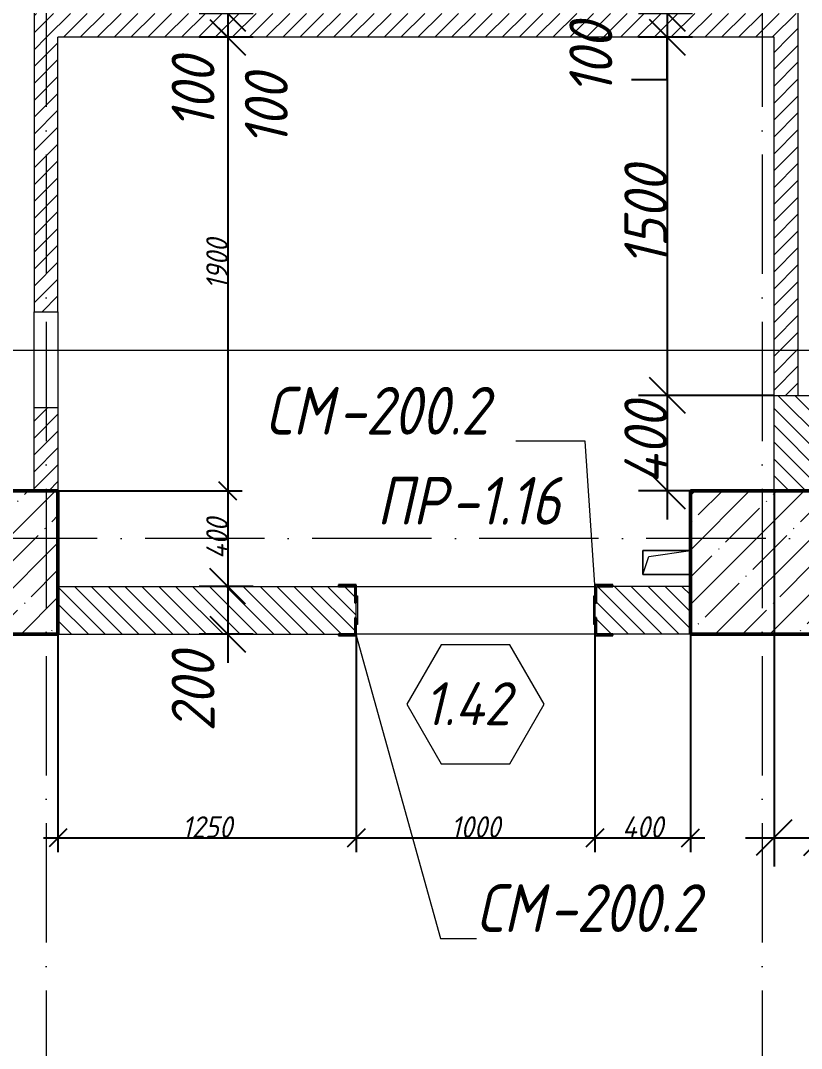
# Model space of a CAD drawing. Header units: millimetres. Extents: x -401725 to 250493, y 305116 to 802890.
# Drawn here: x -139157 to -135886, y 610162 to 614468 of the extents above; entities that cross this region are included whole.
import ezdxf

# ---------------------------------------------------------------- set-up
doc = ezdxf.new("R2010")
doc.units = ezdxf.units.MM
doc.linetypes.add('50_200_ШТРИХ_1Т_ш5_п1_п1_', pattern=[700, 500, -100, 0, -100])
for name, color, linetype, lineweight in [('A-____-____-DIMS', 7, 'Continuous', 9), ('A-DOOR-____-IDEN', 7, 'Continuous', 9), ('A-FLOR-____-OTLN', 7, 'Continuous', 9), ('A-GENM-____-IDEN', 7, 'Continuous', 9), ('A-GENM-____-MCUT', 7, 'Continuous', 25), ('A-GENM-____-OTLN', 7, 'Continuous', 9), ('A-GENM-____-OTLN-1', 7, 'Continuous', 25), ('A-WALL-FNSH-MCUT-1', 7, 'Continuous', 9), ('S-COLS-____-MCUT', 7, 'Continuous', 50), ('S-COLS-____-OTLN', 7, 'Continuous', 9), ('S-GRID-____-OTLN-1', 7, '50_200_ШТРИХ_1Т_ш5_п1_п1_', 9)]:
    doc.layers.add(name, color=color, linetype=linetype, lineweight=lineweight)
for name, color, linetype, lineweight, true_color in [('A-WALL-____-MCUT-4', 7, 'Continuous', 13, 0x000000), ('A-WALL-____-PATT-3', 9, 'Continuous', 9, 0x808080), ('A-WALL-____-PATT-4', 9, 'Continuous', 9, 0x808080), ('G-____-____-SYMB-2', 7, 'Continuous', 9, 0x000000), ('I-WALL-____-OTLN-1', 7, 'Continuous', 9, 0x000000), ('I-WALL-____-OTLN-2', 7, 'Continuous', 9, 0x000000)]:
    doc.layers.add(name, color=color, linetype=linetype, lineweight=lineweight, true_color=true_color)
doc.styles.add('ISOCPEUR_I_10', font='isocpeui.ttf', dxfattribs={"width": 0.9, "height": 180})
doc.styles.add('ISOCPEUR_I_14', font='isocpeui.ttf', dxfattribs={"width": 0.9, "height": 180})
doc.styles.add('ISOCPEUR_I_2', font='isocpeui.ttf', dxfattribs={"width": 0.85, "height": 2.3})
doc.styles.add('ISOCPEUR_I_7', font='isocpeui.ttf', dxfattribs={"width": 0.9, "height": 90})
doc.dimstyles.new('ISO-1_8_0_9К_СРЕДНИЙ_Кладочные_2', dxfattribs={"dimscale": 304.8, "dimtxt": 89.638306, "dimasz": 0.246063, "dimexe": 0.19685, "dimexo": 0, "dimgap": 0, "dimtad": 1, "dimdec": 3, "dimrnd": 0.001, "dimdsep": 46, "dimtxsty": 'ISOCPEUR_I_7', "dimblk1": 'OBLIQUE', "dimblk2": 'OBLIQUE', "dimsah": 1, "dimcen": 0.09, "dimdle": 0.19685, "dimazin": 0, "dimtfac": 1, "dimtdec": 4, "dimtix": 1, "dimtmove": 1, "dimatfit": 3, "dimfxl": 1, "dimtvp": 1, "dimtolj": 1, "dimtzin": 0, "dimarcsym": 2})
doc.dimstyles.new('ISO-1_8_0_9К_СРЕДНИЙ_Кладочные_5', dxfattribs={"dimscale": 304.8, "dimtxt": 179.276612, "dimasz": 0.492126, "dimexe": 0.393701, "dimexo": 0, "dimgap": 0, "dimtad": 1, "dimdec": 3, "dimrnd": 0.001, "dimdsep": 46, "dimtxsty": 'ISOCPEUR_I_10', "dimblk1": 'OBLIQUE', "dimblk2": 'OBLIQUE', "dimsah": 1, "dimcen": 0.09, "dimdle": 0.393701, "dimazin": 0, "dimtfac": 1, "dimtdec": 4, "dimtix": 1, "dimtmove": 2, "dimatfit": 3, "dimfxl": 1, "dimtvp": 1, "dimtolj": 1, "dimtzin": 0, "dimarcsym": 2})
doc.dimstyles.new('ISO-1_8_0_9К_СРЕДНИЙ_Кладочные_8', dxfattribs={"dimscale": 304.8, "dimtxt": 179.276612, "dimasz": 0.492126, "dimexe": 0.393701, "dimexo": 0, "dimgap": 0, "dimtad": 1, "dimdec": 3, "dimrnd": 0.001, "dimdsep": 46, "dimtxsty": 'ISOCPEUR_I_14', "dimblk1": 'OBLIQUE', "dimblk2": 'OBLIQUE', "dimsah": 1, "dimcen": 0.09, "dimdle": 0.393701, "dimazin": 0, "dimtfac": 1, "dimtdec": 4, "dimtix": 1, "dimtmove": 0, "dimatfit": 3, "dimfxl": 1, "dimtvp": 1, "dimtolj": 1, "dimtzin": 0, "dimarcsym": 2})
doc.dimstyles.new('ISO-1_8_0_9К_СРЕДНИЙ_Кладочные_9', dxfattribs={"dimscale": 304.8, "dimtxt": 179.276612, "dimasz": 0.492126, "dimexe": 0.393701, "dimexo": 0, "dimgap": 0, "dimtad": 1, "dimdec": 3, "dimrnd": 0.001, "dimdsep": 46, "dimtxsty": 'ISOCPEUR_I_14', "dimblk1": 'OBLIQUE', "dimblk2": 'OBLIQUE', "dimsah": 1, "dimcen": 0.09, "dimdle": 0.393701, "dimazin": 0, "dimtfac": 1, "dimtdec": 4, "dimtix": 1, "dimtmove": 1, "dimatfit": 3, "dimfxl": 1, "dimtvp": 1, "dimtolj": 1, "dimtzin": 0, "dimarcsym": 2})
pattern_1 = [(45, (-175000.736, 544716.51), (-35.35534, 35.35534), [])]
pattern_2 = [(135, (-175000.736, 544716.51), (-35.35534, -35.35534), [])]

# ---------------------------------------------------------------- blocks, each defined once
blk = doc.blocks.new('BSC_Колонна _Прямоугольная - 600х600-V91-АР1_Кладочный план 1 этажа в осях 1-64_Ю-ЯЯ')
at = {"layer": 'S-COLS-____-OTLN'}
h = blk.add_hatch(dxfattribs=at)
h.set_pattern_fill('FP_93', color=256, style=0, pattern_type=2)
h.set_pattern_definition([(45, (-35700, -67481.04), (-114.04925, 114.04925), []), (45, (-35585.95, -67481.04), (-114.04925, 114.04925), [201.613, -40.323, 3.353, -36.97])])
h.paths.add_polyline_path([(-300, -300), (300, -300), (300, 300), (-300, 300)], flags=0)
at = {"layer": 'S-COLS-____-MCUT'}
for p, q in [((300, 300), (-300, 300)), ((-300, 300), (-300, -300)), ((300, -300), (300, 300)), ((-300, -300), (300, -300))]:
    blk.add_line(p, q, dxfattribs=at)
blk = doc.blocks.new('BSC_Колонна _Прямоугольная - 600х600-V105-АР1_Кладочный план 1 этажа в осях 1-64_Ю-ЯЯ')
at = {"layer": 'S-COLS-____-OTLN'}
h = blk.add_hatch(dxfattribs=at)
h.set_pattern_fill('FP_108', color=256, style=0, pattern_type=2)
h.set_pattern_definition([(45, (-38950, -67481.04), (-114.04925, 114.04925), []), (45, (-38835.95, -67481.04), (-114.04925, 114.04925), [201.613, -40.323, 3.353, -36.97])])
h.paths.add_polyline_path([(-300, -300), (300, -300), (300, 300), (-300, 300)], flags=0)
at = {"layer": 'S-COLS-____-MCUT'}
for p, q in [((300, 300), (-300, 300)), ((-300, 300), (-300, -300)), ((300, -300), (300, 300)), ((-300, -300), (300, -300))]:
    blk.add_line(p, q, dxfattribs=at)
blk = doc.blocks.new('АР_Перемычка - АР_Перемычка-27948885-АР1_Кладочный план 1 этажа в осях 1-64_Ю-ЯЯ')
at = {"layer": 'A-GENM-____-OTLN'}
blk.add_line((-250, -100), (-243, -100), dxfattribs=at)
blk = doc.blocks.new('154_Стойка_СКБ_Уголок - СМ-2230_200-28216496-АР1_Кладочный план 1 этажа в осях 1-64_Ю-ЯЯ')
at = {"layer": 'A-GENM-____-MCUT'}
for p, q in [((125, 156), (125, 81)), ((200, 156), (125, 156)), ((131, 81), (131, 150)), ((131, 150), (200, 150)), ((200, 150), (200, 156)), ((125, 81), (131, 81)), ((131, 19), (125, 19)), ((125, 19), (125, -56)), ((131, -50), (131, 19)), ((125, -56), (200, -56)), ((200, -50), (131, -50)), ((200, -56), (200, -50))]:
    blk.add_line(p, q, dxfattribs=at)
blk = doc.blocks.new('Стойка_Влож_Полоса боковая - Полоса-28213942-АР1_Кладочный план 1 этажа в осях 1-64_Ю-ЯЯ')
at = {"layer": 'A-GENM-____-OTLN'}
for p, q in [((-5, 60), (0, 60)), ((-5, -60), (-5, 60)), ((0, 31), (0, -31)), ((0, -60), (-5, -60))]:
    blk.add_line(p, q, dxfattribs=at)
blk = doc.blocks.new('AR_Отверстие прямоугольное _в плите_ - AR_Отверстие прямоугольное _в плите_-V229-АР1_Кладочный план 1 этажа в осях 1-64_Ю-ЯЯ')
at = {"layer": 'A-GENM-____-OTLN'}
for p, q in [((100, 50), (-100, 50)), ((-100, 50), (-100, -50)), ((-75, 25), (100, 50)), ((-100, -50), (-75, 25)), ((-100, -50), (100, -50))]:
    blk.add_line(p, q, dxfattribs=at)
blk = doc.blocks.new('Марка проема - марка проема-27336095-АР1_Кладочный план 1 этажа в осях 1-64_Ю-ЯЯ')
at = {"layer": 'A-DOOR-____-IDEN'}
for p, q in [((-1.439, 0.159), (-2.877, -2.333)), ((1.439, 0.159), (-1.439, 0.159)), ((2.877, -2.333), (1.439, 0.159)), ((-2.877, -2.333), (-1.439, -4.825)), ((1.439, -4.825), (2.877, -2.333)), ((-1.439, -4.825), (1.439, -4.825))]:
    blk.add_line(p, q, dxfattribs=at)
blk = doc.blocks.new('_Oblique')
at = {"color": 0, "linetype": 'ByBlock', "lineweight": -2}
blk.add_line((-0.5, -0.5), (0.5, 0.5), dxfattribs=at)
blk = doc.blocks.new('*D12612')
at = {"layer": 'A-____-____-DIMS', "color": 0, "lineweight": -2, "transparency": 16777216}
for p, q in [((-139000.7, 611897.6), (-139000.7, 610984.9)), ((-137750.7, 611891.6), (-137750.7, 610984.9)), ((-139060.7, 611044.9), (-137690.7, 611044.9))]:
    blk.add_line(p, q, dxfattribs=at)
at = {"layer": 'Defpoints', "color": 0, "transparency": 16777216}
for p in [(-139000.7, 611897.6), (-137750.7, 611891.6), (-137750.7, 611044.9)]:
    blk.add_point(p, dxfattribs=at)
at = {"layer": 'A-____-____-DIMS', "color": 0, "lineweight": -2, "transparency": 16777216, "xscale": 75, "yscale": 75, "zscale": 75, "rotation": 180}
blk.add_blockref('_Oblique', (-139000.7, 611044.9), dxfattribs=at)
at = {"layer": 'A-____-____-DIMS', "color": 0, "lineweight": -2, "transparency": 16777216, "xscale": 75, "yscale": 75, "zscale": 75}
blk.add_blockref('_Oblique', (-137750.7, 611044.9), dxfattribs=at)
at = {"layer": 'A-____-____-DIMS', "color": 0, "transparency": 16777216, "insert": (-138375.7, 611089.9), "char_height": 90, "width": 504.733, "attachment_point": 5, "style": 'ISOCPEUR_I_7'}
blk.add_mtext('\\A1;1250', dxfattribs=at)
blk = doc.blocks.new('*D12613')
at = {"layer": 'A-____-____-DIMS', "color": 0, "lineweight": -2, "transparency": 16777216}
for p, q in [((-137750.7, 611891.6), (-137750.7, 610984.9)), ((-136750.7, 611891.6), (-136750.7, 610984.9)), ((-137810.7, 611044.9), (-136690.7, 611044.9))]:
    blk.add_line(p, q, dxfattribs=at)
at = {"layer": 'Defpoints', "color": 0, "transparency": 16777216}
for p in [(-137750.7, 611891.6), (-136750.7, 611891.6), (-136750.7, 611044.9)]:
    blk.add_point(p, dxfattribs=at)
at = {"layer": 'A-____-____-DIMS', "color": 0, "lineweight": -2, "transparency": 16777216, "xscale": 75, "yscale": 75, "zscale": 75, "rotation": 180}
blk.add_blockref('_Oblique', (-137750.7, 611044.9), dxfattribs=at)
at = {"layer": 'A-____-____-DIMS', "color": 0, "lineweight": -2, "transparency": 16777216, "xscale": 75, "yscale": 75, "zscale": 75}
blk.add_blockref('_Oblique', (-136750.7, 611044.9), dxfattribs=at)
at = {"layer": 'A-____-____-DIMS', "color": 0, "transparency": 16777216, "insert": (-137250.7, 611089.9), "char_height": 90, "width": 504.733, "attachment_point": 5, "style": 'ISOCPEUR_I_7'}
blk.add_mtext('\\A1;1000', dxfattribs=at)
blk = doc.blocks.new('*D12614')
at = {"layer": 'A-____-____-DIMS', "color": 0, "lineweight": -2, "transparency": 16777216}
for p, q in [((-136750.7, 611891.6), (-136750.7, 610984.9)), ((-136350.7, 611897.6), (-136350.7, 610984.9)), ((-136810.7, 611044.9), (-136290.7, 611044.9))]:
    blk.add_line(p, q, dxfattribs=at)
at = {"layer": 'Defpoints', "color": 0, "transparency": 16777216}
for p in [(-136750.7, 611891.6), (-136350.7, 611897.6), (-136350.7, 611044.9)]:
    blk.add_point(p, dxfattribs=at)
at = {"layer": 'A-____-____-DIMS', "color": 0, "lineweight": -2, "transparency": 16777216, "xscale": 75, "yscale": 75, "zscale": 75, "rotation": 180}
blk.add_blockref('_Oblique', (-136750.7, 611044.9), dxfattribs=at)
at = {"layer": 'A-____-____-DIMS', "color": 0, "lineweight": -2, "transparency": 16777216, "xscale": 75, "yscale": 75, "zscale": 75}
blk.add_blockref('_Oblique', (-136350.7, 611044.9), dxfattribs=at)
at = {"layer": 'A-____-____-DIMS', "color": 0, "transparency": 16777216, "insert": (-136550.7, 611089.9), "char_height": 90, "width": 426.127, "attachment_point": 5, "style": 'ISOCPEUR_I_7'}
blk.add_mtext('\\A1;400', dxfattribs=at)
blk = doc.blocks.new('*D12620')
at = {"layer": 'A-____-____-DIMS', "color": 0, "lineweight": -2, "transparency": 16777216}
for p, q in [((-138289.5, 614717.6), (-138289.5, 614377.6)), ((-138183.4, 614597.6), (-138409.5, 614597.6)), ((-138183.4, 614497.6), (-138409.5, 614497.6))]:
    blk.add_line(p, q, dxfattribs=at)
at = {"layer": 'Defpoints', "color": 0, "transparency": 16777216}
for p in [(-138183.4, 614597.6), (-138289.5, 614497.6), (-138183.4, 614497.6)]:
    blk.add_point(p, dxfattribs=at)
at = {"layer": 'A-____-____-DIMS', "color": 0, "lineweight": -2, "transparency": 16777216, "xscale": 150, "yscale": 150, "zscale": 150}
for p, rotation in [((-138289.5, 614597.6), 90), ((-138289.5, 614497.6), 270)]:
    blk.add_blockref('_Oblique', p, dxfattribs=dict(at, rotation=rotation))
at = {"layer": 'A-____-____-DIMS', "color": 0, "transparency": 16777216, "insert": (-138217.9, 613940.8), "char_height": 180, "width": 368.207, "attachment_point": 1, "rotation": 90, "line_spacing_factor": 1.149209, "style": 'ISOCPEUR_I_10'}
blk.add_mtext('\\A1;100', dxfattribs=at)
blk = doc.blocks.new('*D12621')
at = {"layer": 'A-____-____-DIMS', "color": 0, "lineweight": -2, "transparency": 16777216}
for p, q in [((-138289.5, 614617.6), (-138289.5, 614277.6)), ((-138183.4, 614497.6), (-138409.5, 614497.6)), ((-138183.4, 614397.6), (-138409.5, 614397.6))]:
    blk.add_line(p, q, dxfattribs=at)
at = {"layer": 'Defpoints', "color": 0, "transparency": 16777216}
for p in [(-138183.4, 614497.6), (-138289.5, 614397.6), (-138183.4, 614397.6)]:
    blk.add_point(p, dxfattribs=at)
at = {"layer": 'A-____-____-DIMS', "color": 0, "lineweight": -2, "transparency": 16777216, "xscale": 150, "yscale": 150, "zscale": 150}
for p, rotation in [((-138289.5, 614497.6), 90), ((-138289.5, 614397.6), 270)]:
    blk.add_blockref('_Oblique', p, dxfattribs=dict(at, rotation=rotation))
at = {"layer": 'A-____-____-DIMS', "color": 0, "transparency": 16777216, "insert": (-138524.6, 614011.4), "char_height": 180, "width": 368.207, "attachment_point": 1, "rotation": 90, "line_spacing_factor": 1.149209, "style": 'ISOCPEUR_I_10'}
blk.add_mtext('\\A1;100', dxfattribs=at)
blk = doc.blocks.new('*D12622')
at = {"layer": 'A-____-____-DIMS', "color": 0, "lineweight": -2, "transparency": 16777216}
for p, q in [((-138289.5, 614457.6), (-138289.5, 612437.6)), ((-138183.4, 614397.6), (-138349.5, 614397.6)), ((-139000.7, 612497.6), (-138229.5, 612497.6))]:
    blk.add_line(p, q, dxfattribs=at)
at = {"layer": 'Defpoints', "color": 0, "transparency": 16777216}
for p in [(-138183.4, 614397.6), (-139000.7, 612497.6), (-138289.5, 612497.6)]:
    blk.add_point(p, dxfattribs=at)
at = {"layer": 'A-____-____-DIMS', "color": 0, "lineweight": -2, "transparency": 16777216, "xscale": 75, "yscale": 75, "zscale": 75}
for p, rotation in [((-138289.5, 614397.6), 90), ((-138289.5, 612497.6), 270)]:
    blk.add_blockref('_Oblique', p, dxfattribs=dict(at, rotation=rotation))
at = {"layer": 'A-____-____-DIMS', "color": 0, "transparency": 16777216, "insert": (-138334.5, 613447.6), "char_height": 90, "width": 504.733, "attachment_point": 5, "rotation": 90, "style": 'ISOCPEUR_I_7'}
blk.add_mtext('\\A1;1900', dxfattribs=at)
blk = doc.blocks.new('*D12623')
at = {"layer": 'A-____-____-DIMS', "color": 0, "lineweight": -2, "transparency": 16777216}
for p, q in [((-138289.5, 612557.6), (-138289.5, 612037.6)), ((-139000.7, 612497.6), (-138229.5, 612497.6)), ((-138183.4, 612097.6), (-138349.5, 612097.6))]:
    blk.add_line(p, q, dxfattribs=at)
at = {"layer": 'Defpoints', "color": 0, "transparency": 16777216}
for p in [(-139000.7, 612497.6), (-138289.5, 612097.6), (-138183.4, 612097.6)]:
    blk.add_point(p, dxfattribs=at)
at = {"layer": 'A-____-____-DIMS', "color": 0, "lineweight": -2, "transparency": 16777216, "xscale": 75, "yscale": 75, "zscale": 75}
for p, rotation in [((-138289.5, 612497.6), 90), ((-138289.5, 612097.6), 270)]:
    blk.add_blockref('_Oblique', p, dxfattribs=dict(at, rotation=rotation))
at = {"layer": 'A-____-____-DIMS', "color": 0, "transparency": 16777216, "insert": (-138334.5, 612297.6), "char_height": 90, "width": 426.127, "attachment_point": 5, "rotation": 90, "style": 'ISOCPEUR_I_7'}
blk.add_mtext('\\A1;400', dxfattribs=at)
blk = doc.blocks.new('*D12624')
at = {"layer": 'A-____-____-DIMS', "color": 0, "lineweight": -2, "transparency": 16777216}
for p, q in [((-138289.5, 612217.6), (-138289.5, 611777.6)), ((-138183.4, 612097.6), (-138409.5, 612097.6)), ((-138183.4, 611897.6), (-138409.5, 611897.6))]:
    blk.add_line(p, q, dxfattribs=at)
at = {"layer": 'Defpoints', "color": 0, "transparency": 16777216}
for p in [(-138183.4, 612097.6), (-138289.5, 611897.6), (-138183.4, 611897.6)]:
    blk.add_point(p, dxfattribs=at)
at = {"layer": 'A-____-____-DIMS', "color": 0, "lineweight": -2, "transparency": 16777216, "xscale": 150, "yscale": 150, "zscale": 150}
for p, rotation in [((-138289.5, 612097.6), 90), ((-138289.5, 611897.6), 270)]:
    blk.add_blockref('_Oblique', p, dxfattribs=dict(at, rotation=rotation))
at = {"layer": 'A-____-____-DIMS', "color": 0, "transparency": 16777216, "insert": (-138524.6, 611489.6), "char_height": 180, "width": 409.578, "attachment_point": 1, "rotation": 90, "line_spacing_factor": 1.149209, "style": 'ISOCPEUR_I_10'}
blk.add_mtext('\\A1;200', dxfattribs=at)
blk = doc.blocks.new('*D13244')
at = {"layer": 'A-____-____-DIMS', "color": 0, "lineweight": -2, "transparency": 16777216}
for p, q in [((-136447.9, 615517.6), (-136447.9, 614377.6)), ((-136060.7, 615397.6), (-136567.9, 615397.6)), ((-136341.8, 614497.6), (-136567.9, 614497.6))]:
    blk.add_line(p, q, dxfattribs=at)
at = {"layer": 'Defpoints', "color": 0, "transparency": 16777216}
for p in [(-136060.7, 615397.6), (-136447.9, 614497.6), (-136341.8, 614497.6)]:
    blk.add_point(p, dxfattribs=at)
at = {"layer": 'A-____-____-DIMS', "color": 0, "lineweight": -2, "transparency": 16777216, "xscale": 150, "yscale": 150, "zscale": 150}
for p, rotation in [((-136447.9, 615397.6), 90), ((-136447.9, 614497.6), 270)]:
    blk.add_blockref('_Oblique', p, dxfattribs=dict(at, rotation=rotation))
at = {"layer": 'A-____-____-DIMS', "color": 0, "transparency": 16777216, "insert": (-136537.9, 614947.6), "char_height": 180, "width": 409.578, "attachment_point": 5, "rotation": 90, "style": 'ISOCPEUR_I_14'}
blk.add_mtext('\\A1;900', dxfattribs=at)
blk = doc.blocks.new('*D13245')
at = {"layer": 'A-____-____-DIMS', "color": 0, "lineweight": -2, "transparency": 16777216}
for p, q in [((-136447.9, 614617.6), (-136447.9, 614277.6)), ((-136341.8, 614497.6), (-136567.9, 614497.6)), ((-136341.8, 614397.6), (-136567.9, 614397.6)), ((-136447.9, 614220.7), (-136447.9, 614397.6)), ((-136597.9, 614220.7), (-136447.9, 614220.7))]:
    blk.add_line(p, q, dxfattribs=at)
at = {"layer": 'Defpoints', "color": 0, "transparency": 16777216}
for p in [(-136341.8, 614497.6), (-136447.9, 614397.6), (-136341.8, 614397.6)]:
    blk.add_point(p, dxfattribs=at)
at = {"layer": 'A-____-____-DIMS', "color": 0, "lineweight": -2, "transparency": 16777216, "xscale": 150, "yscale": 150, "zscale": 150}
for p, rotation in [((-136447.9, 614497.6), 90), ((-136447.9, 614397.6), 270)]:
    blk.add_blockref('_Oblique', p, dxfattribs=dict(at, rotation=rotation))
at = {"layer": 'A-____-____-DIMS', "color": 0, "transparency": 16777216, "insert": (-136858.1, 614156.6), "char_height": 180, "width": 368.207, "attachment_point": 1, "rotation": 90, "line_spacing_factor": 1.149209, "style": 'ISOCPEUR_I_14'}
blk.add_mtext('\\A1;100', dxfattribs=at)
blk = doc.blocks.new('*D13246')
at = {"layer": 'A-____-____-DIMS', "color": 0, "lineweight": -2, "transparency": 16777216}
for p, q in [((-136447.9, 614517.6), (-136447.9, 612777.6)), ((-136341.8, 614397.6), (-136567.9, 614397.6)), ((-136000.7, 612897.6), (-136567.9, 612897.6))]:
    blk.add_line(p, q, dxfattribs=at)
at = {"layer": 'Defpoints', "color": 0, "transparency": 16777216}
for p in [(-136341.8, 614397.6), (-136447.9, 612897.6), (-136000.7, 612897.6)]:
    blk.add_point(p, dxfattribs=at)
at = {"layer": 'A-____-____-DIMS', "color": 0, "lineweight": -2, "transparency": 16777216, "xscale": 150, "yscale": 150, "zscale": 150}
for p, rotation in [((-136447.9, 614397.6), 90), ((-136447.9, 612897.6), 270)]:
    blk.add_blockref('_Oblique', p, dxfattribs=dict(at, rotation=rotation))
at = {"layer": 'A-____-____-DIMS', "color": 0, "transparency": 16777216, "insert": (-136537.9, 613647.6), "char_height": 180, "width": 504.733, "attachment_point": 5, "rotation": 90, "style": 'ISOCPEUR_I_14'}
blk.add_mtext('\\A1;1500', dxfattribs=at)
blk = doc.blocks.new('*D13247')
at = {"layer": 'A-____-____-DIMS', "color": 0, "lineweight": -2, "transparency": 16777216}
for p, q in [((-136447.9, 613017.6), (-136447.9, 612377.6)), ((-136000.7, 612897.6), (-136567.9, 612897.6)), ((-136000.7, 612497.6), (-136567.9, 612497.6))]:
    blk.add_line(p, q, dxfattribs=at)
at = {"layer": 'Defpoints', "color": 0, "transparency": 16777216}
for p in [(-136000.7, 612897.6), (-136447.9, 612497.6), (-136000.7, 612497.6)]:
    blk.add_point(p, dxfattribs=at)
at = {"layer": 'A-____-____-DIMS', "color": 0, "lineweight": -2, "transparency": 16777216, "xscale": 150, "yscale": 150, "zscale": 150}
for p, rotation in [((-136447.9, 612897.6), 90), ((-136447.9, 612497.6), 270)]:
    blk.add_blockref('_Oblique', p, dxfattribs=dict(at, rotation=rotation))
at = {"layer": 'A-____-____-DIMS', "color": 0, "transparency": 16777216, "insert": (-136537.9, 612697.6), "char_height": 180, "width": 426.127, "attachment_point": 5, "rotation": 90, "style": 'ISOCPEUR_I_14'}
blk.add_mtext('\\A1;400', dxfattribs=at)
blk = doc.blocks.new('*D13251')
at = {"layer": 'A-____-____-DIMS', "color": 0, "lineweight": -2, "transparency": 16777216}
for p, q in [((-136000.7, 612497.6), (-136000.7, 610924.9)), ((-135800.7, 612497.6), (-135800.7, 610924.9)), ((-136120.7, 611044.9), (-135680.7, 611044.9)), ((-135298.8, 611044.9), (-135800.7, 611044.9))]:
    blk.add_line(p, q, dxfattribs=at)
at = {"layer": 'Defpoints', "color": 0, "transparency": 16777216}
for p in [(-136000.7, 612497.6), (-135800.7, 612497.6), (-135800.7, 611044.9)]:
    blk.add_point(p, dxfattribs=at)
at = {"layer": 'A-____-____-DIMS', "color": 0, "lineweight": -2, "transparency": 16777216, "xscale": 150, "yscale": 150, "zscale": 150, "rotation": 180}
blk.add_blockref('_Oblique', (-136000.7, 611044.9), dxfattribs=at)
at = {"layer": 'A-____-____-DIMS', "color": 0, "lineweight": -2, "transparency": 16777216, "xscale": 150, "yscale": 150, "zscale": 150}
blk.add_blockref('_Oblique', (-135800.7, 611044.9), dxfattribs=at)
at = {"layer": 'A-____-____-DIMS', "color": 0, "transparency": 16777216, "insert": (-135675.7, 611284.9), "char_height": 180, "width": 409.578, "attachment_point": 1, "line_spacing_factor": 1.149209, "style": 'ISOCPEUR_I_14'}
blk.add_mtext('\\A1;200', dxfattribs=at)
blk = doc.blocks.new('*D13252')
at = {"layer": 'A-____-____-DIMS', "color": 0, "lineweight": -2, "transparency": 16777216}
for p, q in [((-135800.7, 612497.6), (-135800.7, 610924.9)), ((-133050.7, 612497.6), (-133050.7, 610924.9)), ((-135920.7, 611044.9), (-132930.7, 611044.9))]:
    blk.add_line(p, q, dxfattribs=at)
at = {"layer": 'Defpoints', "color": 0, "transparency": 16777216}
for p in [(-135800.7, 612497.6), (-133050.7, 612497.6), (-133050.7, 611044.9)]:
    blk.add_point(p, dxfattribs=at)
at = {"layer": 'A-____-____-DIMS', "color": 0, "lineweight": -2, "transparency": 16777216, "xscale": 150, "yscale": 150, "zscale": 150, "rotation": 180}
blk.add_blockref('_Oblique', (-135800.7, 611044.9), dxfattribs=at)
at = {"layer": 'A-____-____-DIMS', "color": 0, "lineweight": -2, "transparency": 16777216, "xscale": 150, "yscale": 150, "zscale": 150}
blk.add_blockref('_Oblique', (-133050.7, 611044.9), dxfattribs=at)
at = {"layer": 'A-____-____-DIMS', "color": 0, "transparency": 16777216, "insert": (-134425.7, 611136.1), "char_height": 180, "width": 546.104, "attachment_point": 5, "style": 'ISOCPEUR_I_14'}
blk.add_mtext('\\A1;2750', dxfattribs=at)

msp = doc.modelspace()

# ---------------------------------------------------------------- hatches: boundary and pattern name
at = {"layer": 'A-WALL-____-PATT-3'}
h = msp.add_hatch(dxfattribs=at)
h.set_pattern_fill('FP_6', color=256, style=0, pattern_type=2)
h.set_pattern_definition(pattern_2)
h.paths.add_polyline_path([(-135800.7357, 612497.5526), (-135800.7357, 612897.5526), (-136000.7357, 612897.5526), (-136000.7357, 612497.5526)], flags=0)
h = msp.add_hatch(dxfattribs=at)
h.set_pattern_fill('FP_6', color=256, style=0, pattern_type=2)
h.set_pattern_definition(pattern_2)
h.paths.add_polyline_path([(-137756.7357, 611897.5526), (-137756.7357, 611966.5526), (-137750.7357, 611966.5526), (-137750.7357, 612028.5526), (-137756.7357, 612028.5526), (-137756.7357, 612097.5526), (-139000.7357, 612097.5526), (-139000.7357, 611897.5526), (-137825.7357, 611897.5526)], flags=0)
h.paths.add_polyline_path([(-136350.7357, 611897.5526), (-136350.7357, 612097.5526), (-136744.7357, 612097.5526), (-136744.7357, 612028.5526), (-136750.7357, 612028.5526), (-136750.7357, 611966.5526), (-136744.7357, 611966.5526), (-136744.7357, 611897.5526), (-136675.7357, 611897.5526)], flags=0)
at = {"layer": 'A-WALL-____-PATT-4'}
h = msp.add_hatch(dxfattribs=at)
h.set_pattern_fill('FP_5', color=256, style=0, pattern_type=2)
h.set_pattern_definition(pattern_1)
h.paths.add_polyline_path([(-136000.7357, 614397.5526), (-135900.7357, 614397.5526), (-135900.7357, 614497.5526), (-139100.7357, 614497.5526), (-139100.7357, 614397.5526), (-136131.0645, 614397.5526)], flags=0)
h = msp.add_hatch(dxfattribs=at)
h.set_pattern_fill('FP_5', color=256, style=0, pattern_type=2)
h.set_pattern_definition(pattern_1)
h.paths.add_polyline_path([(-139000.7357, 612497.5526), (-139000.7357, 612847.5526), (-139100.7357, 612847.5526), (-139100.7357, 612497.5526)], flags=0)
h.paths.add_polyline_path([(-139100.7357, 613247.5526), (-139000.7357, 613247.5526), (-139000.7357, 614397.5526), (-139100.7357, 614397.5526)], flags=0)
h = msp.add_hatch(dxfattribs=at)
h.set_pattern_fill('FP_5', color=256, style=0, pattern_type=2)
h.set_pattern_definition(pattern_1)
h.paths.add_polyline_path([(-136000.7357, 612897.5526), (-135900.7357, 612897.5526), (-135900.7357, 614397.5526), (-136000.7357, 614397.5526)], flags=0)

# ---------------------------------------------------------------- linework, layer by layer
at = {"layer": 'A-FLOR-____-OTLN'}
for p, q in [((-136550.7357, 612147.5526), (-136550.7357, 612247.5526)), ((-136550.7357, 612247.5526), (-136350.7357, 612247.5526)), ((-136350.7357, 612147.5526), (-136550.7357, 612147.5526))]:
    msp.add_line(p, q, dxfattribs=at)
at = {"layer": 'A-GENM-____-IDEN'}
for p, q in [((-136792.1608, 612706.302), (-137083.0007, 612706.302)), ((-136750.7357, 612103.5526), (-136792.1608, 612706.302)), ((-137750.7357, 611891.5526), (-137397.5282, 610623.2236)), ((-137397.5282, 610623.2236), (-137247.626, 610623.2236))]:
    msp.add_line(p, q, dxfattribs=at)
at = {"layer": 'A-WALL-____-MCUT-4'}
for p, q in [((-136000.7357, 612497.5526), (-136000.7357, 612897.5526)), ((-135900.7357, 612897.5526), (-132850.7357, 612897.5526)), ((-139000.7357, 612097.5526), (-137825.7357, 612097.5526)), ((-136350.7357, 612097.5526), (-136675.7357, 612097.5526)), ((-139000.7357, 611897.5526), (-137825.7357, 611897.5526)), ((-136350.7357, 611897.5526), (-136675.7357, 611897.5526))]:
    msp.add_line(p, q, dxfattribs=at)
at = {"layer": 'A-WALL-FNSH-MCUT-1'}
for p, q in [((-139100.7357, 615447.5526), (-139100.7357, 613247.5526)), ((-135900.7357, 615351.5526), (-135900.7357, 612897.5526)), ((-136000.7357, 614397.5526), (-139000.7357, 614397.5526)), ((-139000.7357, 613247.5526), (-139000.7357, 614397.5526)), ((-136000.7357, 612897.5526), (-136000.7357, 614397.5526)), ((-139100.7357, 613247.5526), (-139000.7357, 613247.5526)), ((-136000.7357, 612897.5526), (-135900.7357, 612897.5526)), ((-139100.7357, 612497.5526), (-139100.7357, 612847.5526)), ((-139100.7357, 612847.5526), (-139000.7357, 612847.5526)), ((-139000.7357, 612847.5526), (-139000.7357, 612497.5526))]:
    msp.add_line(p, q, dxfattribs=at)
at = {"layer": 'G-____-____-SYMB-2'}
msp.add_line((-179984.5837, 613087.5526), (-70594.3281, 613087.5526), dxfattribs=at)
at = {"layer": 'I-WALL-____-OTLN-1'}
for p, q in [((-137750.7357, 612097.5526), (-136750.7357, 612097.5526)), ((-136750.7357, 611897.5526), (-137750.7357, 611897.5526))]:
    msp.add_line(p, q, dxfattribs=at)
at = {"layer": 'I-WALL-____-OTLN-2'}
for p, q in [((-139100.7357, 612847.5526), (-139100.7357, 613247.5526)), ((-139000.7357, 613247.5526), (-139000.7357, 612847.5526))]:
    msp.add_line(p, q, dxfattribs=at)
at = {"layer": 'S-GRID-____-OTLN-1'}
for p, q in [((-139050.7357, 635609.362), (-139050.7357, 597608.0984)), ((-136050.7357, 635609.362), (-136050.7357, 597608.0984)), ((-70926.3291, 612297.5526), (-179669.5059, 612297.5526))]:
    msp.add_line(p, q, dxfattribs=at)

# ---------------------------------------------------------------- block references
at = {"layer": 'A-DOOR-____-IDEN', "xscale": 99.99999999999993, "yscale": 99.99999999999993, "zscale": 99.99999999999993}
msp.add_blockref('Марка проема - марка проема-27336095-АР1_Кладочный план 1 этажа в осях 1-64_Ю-ЯЯ', (-137250.7357, 611837.5526), dxfattribs=at)
at = {"layer": 'A-GENM-____-OTLN'}
for name, p in [('AR_Отверстие прямоугольное _в плите_ - AR_Отверстие прямоугольное _в плите_-V229-АР1_Кладочный план 1 этажа в осях 1-64_Ю-ЯЯ', (-136450.7357, 612197.5526)), ('Стойка_Влож_Полоса боковая - Полоса-28213942-АР1_Кладочный план 1 этажа в осях 1-64_Ю-ЯЯ', (-136750.7357, 611997.5526)), ('АР_Перемычка - АР_Перемычка-27948885-АР1_Кладочный план 1 этажа в осях 1-64_Ю-ЯЯ', (-137750.7357, 611997.5526))]:
    msp.add_blockref(name, p, dxfattribs=at)
at = {"layer": 'A-GENM-____-OTLN', "rotation": 180}
msp.add_blockref('Стойка_Влож_Полоса боковая - Полоса-28213942-АР1_Кладочный план 1 этажа в осях 1-64_Ю-ЯЯ', (-137750.7357, 611997.5526), dxfattribs=at)
at = {"layer": 'A-GENM-____-OTLN-1', "rotation": 180}
msp.add_blockref('154_Стойка_СКБ_Уголок - СМ-2230_200-28216496-АР1_Кладочный план 1 этажа в осях 1-64_Ю-ЯЯ', (-137625.7357, 612047.5526), dxfattribs=at)
at = {"layer": 'A-GENM-____-OTLN-1'}
msp.add_blockref('154_Стойка_СКБ_Уголок - СМ-2230_200-28216496-АР1_Кладочный план 1 этажа в осях 1-64_Ю-ЯЯ', (-136875.7357, 611947.5526), dxfattribs=at)
at = {"layer": 'S-COLS-____-OTLN'}
for name, p in [('BSC_Колонна _Прямоугольная - 600х600-V91-АР1_Кладочный план 1 этажа в осях 1-64_Ю-ЯЯ', (-139300.7357, 612197.5526)), ('BSC_Колонна _Прямоугольная - 600х600-V105-АР1_Кладочный план 1 этажа в осях 1-64_Ю-ЯЯ', (-136050.7357, 612197.5526))]:
    msp.add_blockref(name, p, dxfattribs=at)

# ---------------------------------------------------------------- texts
at = {"layer": 'A-DOOR-____-IDEN', "attachment_point": 1}
for s, insert, char_height, width, style in [('ПР', (-137664.9561, 612556.0721), 200, 375.18975, 'ISOCPEUR_I_2'), ('-1.16', (-137355.3936, 612556.0721), 200, 620.506125, 'ISOCPEUR_I_2'), ('1.42', (-137466.9248, 611696.3721), 180, 476.202375, 'ISOCPEUR_I_14')]:
    msp.add_mtext(s, dxfattribs=dict(at, insert=insert, char_height=char_height, width=width, style=style))
at = {"layer": 'A-GENM-____-IDEN', "char_height": 200, "attachment_point": 1, "style": 'ISOCPEUR_I_2'}
for s, insert, width in [('СМ', (-138131.0193, 612933.4182), 367.974562), ('-200.2', (-137827.4099, 612933.4182), 865.8225), ('СМ', (-137247.626, 610850.3398), 367.974562), ('-200.2', (-136944.0166, 610850.3398), 865.8225)]:
    msp.add_mtext(s, dxfattribs=dict(at, insert=insert, width=width))

# ---------------------------------------------------------------- dimensions: what is measured, and where the dimension line sits
at = {"layer": 'A-____-____-DIMS'}
for base, p1, p2, dimstyle, override, picture, middle in [((-136447.8596, 614497.5526), (-136060.7357, 615397.5526), (-136341.7936, 614497.5526), 'ISO-1_8_0_9К_СРЕДНИЙ_Кладочные_8', {"dimpost": '<>', "dimfxl": 942.864531}, '*D13244', (-136537.8596, 614947.5526)), ((-136447.8596, 612897.5526), (-136341.7936, 614397.5526), (-136000.7357, 612897.5526), 'ISO-1_8_0_9К_СРЕДНИЙ_Кладочные_8', {"dimpost": '<>', "dimfxl": 1538.284911}, '*D13246', (-136537.8596, 613647.5526)), ((-138289.4858, 612497.5526), (-138183.4198, 614397.5526), (-139000.7357, 612497.5526), 'ISO-1_8_0_9К_СРЕДНИЙ_Кладочные_2', {"dimpost": '<>', "dimfxl": 2068.333931}, '*D12622', (-138334.4858, 613447.5526)), ((-136447.8596, 612497.5526), (-136000.7357, 612897.5526), (-136000.7357, 612497.5526), 'ISO-1_8_0_9К_СРЕДНИЙ_Кладочные_8', {"dimpost": '<>', "dimfxl": 400}, '*D13247', (-136537.8596, 612697.5526)), ((-138289.4858, 612097.5526), (-139000.7357, 612497.5526), (-138183.4198, 612097.5526), 'ISO-1_8_0_9К_СРЕДНИЙ_Кладочные_2', {"dimpost": '<>', "dimfxl": 909.947938}, '*D12623', (-138334.4858, 612297.5526))]:
    dim = msp.add_linear_dim(base=base, p1=p1, p2=p2, angle=90, dimstyle=dimstyle, override=override, dxfattribs=at)
    dim.commit()
    dim.dimension.update_dxf_attribs({"geometry": picture, "text_midpoint": middle})
for base, p1, p2, dimstyle, override, picture, middle in [((-138289.4858, 614497.5526), (-138183.4198, 614597.5526), (-138183.4198, 614497.5526), 'ISO-1_8_0_9К_СРЕДНИЙ_Кладочные_5', {"dimpost": '<>', "dimfxl": 100}, '*D12620', (-138097.9446, 614124.8795)), ((-138289.4858, 614397.5526), (-138183.4198, 614497.5526), (-138183.4198, 614397.5526), 'ISO-1_8_0_9К_СРЕДНИЙ_Кладочные_5', {"dimpost": '<>', "dimfxl": 100}, '*D12621', (-138404.6479, 614195.5007)), ((-136447.8596, 614397.5526), (-136341.7936, 614497.5526), (-136341.7936, 614397.5526), 'ISO-1_8_0_9К_СРЕДНИЙ_Кладочные_9', {"dimpost": '<>', "dimfxl": 100}, '*D13245', (-136563.0216, 614220.6948)), ((-138289.4858, 611897.5526), (-138183.4198, 612097.5526), (-138183.4198, 611897.5526), 'ISO-1_8_0_9К_СРЕДНИЙ_Кладочные_5', {"dimpost": '<>', "dimfxl": 200}, '*D12624', (-138404.6479, 611694.3597))]:
    dim = msp.add_linear_dim(base=base, p1=p1, p2=p2, angle=90, dimstyle=dimstyle, override=override, dxfattribs=at)
    dim.commit()
    dim.dimension.update_dxf_attribs({"geometry": picture, "text_midpoint": middle, "dimtype": 160, "text_rotation": 90})
dim = msp.add_linear_dim(base=(-135800.7357, 611044.9415), p1=(-136000.7357, 612497.5526), p2=(-135800.7357, 612497.5526), dimstyle='ISO-1_8_0_9К_СРЕДНИЙ_Кладочные_9', override={"dimpost": '<>', "dimfxl": 200}, dxfattribs=at)
dim.commit()
dim.dimension.update_dxf_attribs({"geometry": '*D13251', "text_midpoint": (-135470.8734, 611160.1035), "dimtype": 160})
for base, p1, p2, dimstyle, override, picture, middle in [((-133050.7357, 611044.9415), (-135800.7357, 612497.5526), (-133050.7357, 612497.5526), 'ISO-1_8_0_9К_СРЕДНИЙ_Кладочные_8', {"dimpost": '<>', "dimfxl": 2750}, '*D13252', (-134425.7357, 611136.1006)), ((-137750.7357, 611044.9415), (-139000.7357, 611897.5526), (-137750.7357, 611891.5526), 'ISO-1_8_0_9К_СРЕДНИЙ_Кладочные_2', {"dimpost": '<>', "dimfxl": 1250.0144}, '*D12612', (-138375.7357, 611089.9415)), ((-136750.7357, 611044.9415), (-137750.7357, 611891.5526), (-136750.7357, 611891.5526), 'ISO-1_8_0_9К_СРЕДНИЙ_Кладочные_2', {"dimpost": '<>', "dimfxl": 1000}, '*D12613', (-137250.7357, 611089.9415)), ((-136350.7357, 611044.9415), (-136750.7357, 611891.5526), (-136350.7357, 611897.5526), 'ISO-1_8_0_9К_СРЕДНИЙ_Кладочные_2', {"dimpost": '<>', "dimfxl": 400.044997}, '*D12614', (-136550.7357, 611089.9415))]:
    dim = msp.add_linear_dim(base=base, p1=p1, p2=p2, dimstyle=dimstyle, override=override, dxfattribs=at)
    dim.commit()
    dim.dimension.update_dxf_attribs({"geometry": picture, "text_midpoint": middle})

doc.saveas('drawing.dxf')
